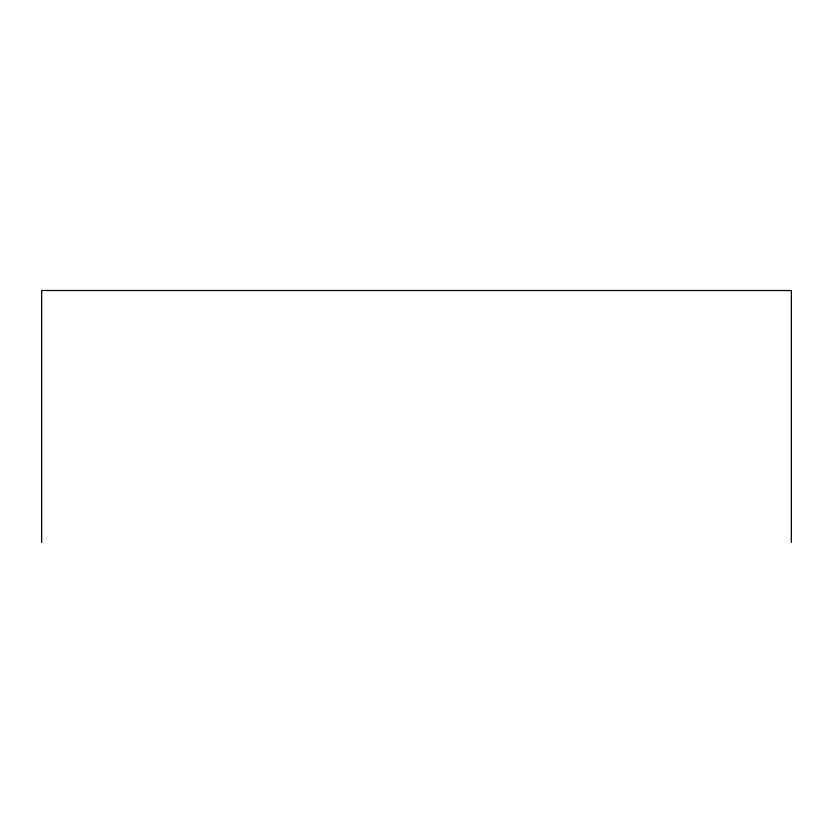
<?xml version="1.0" encoding="UTF-8"?>
<svg xmlns="http://www.w3.org/2000/svg" width="833" height="833" viewBox="0 0 833 833"><rect width="100%" height="100%" fill="white"/><g stroke="black" fill="none" stroke-linecap="round" stroke-linejoin="round"><path stroke-width="1.25" d="M791.35 542.481L791.35 290.519L41.65 290.519L41.65 542.481"/></g></svg>
